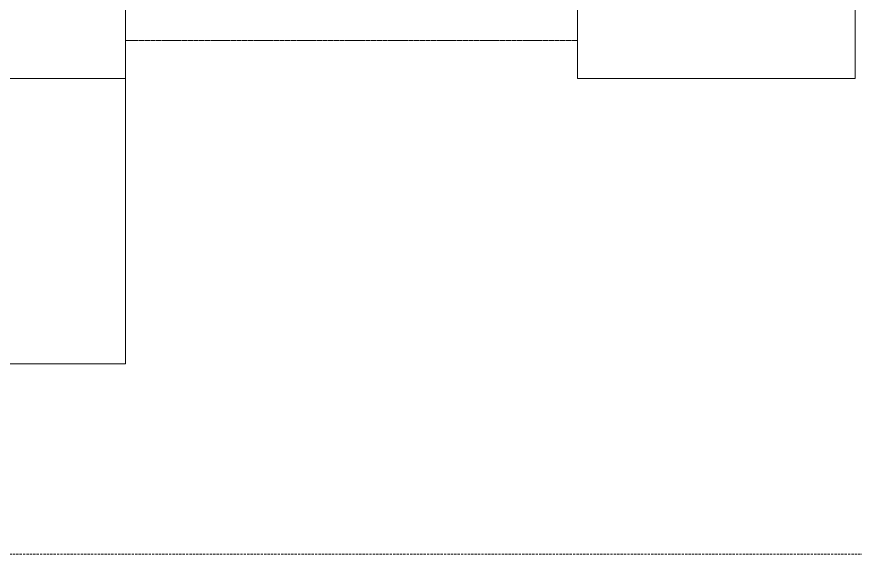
# Model space of a CAD drawing. Extents: x -12260 to 57327, y -29287 to 19916.
# Drawn here: x 34927 to 36692, y -14060 to -12930 of the extents above; entities that cross this region are included whole.
import ezdxf

# ---------------------------------------------------------------- set-up
doc = ezdxf.new("R2010")
doc.units = 0
doc.header["$LTSCALE"] = 0.25
doc.linetypes.add('01-First Floor$0$HIDDEN', pattern=[9.525, 6.35, -3.175])
doc.linetypes.add('DASHDOT', pattern=[25.4, 12.7, -6.35, 0, -6.35])
for name, color, linetype, lineweight in [('01-First Floor$0$Proj', 251, 'Continuous', 5), ('01-First Floor$0$Walls', 251, 'Continuous', 5), ('E-LITE-CLNG-CNDT', 6, 'DASHDOT', 35)]:
    doc.layers.add(name, color=color, linetype=linetype, lineweight=lineweight)

# ---------------------------------------------------------------- blocks, each defined once
blk = doc.blocks.new('01-First Floor')
at = {"layer": '01-First Floor$0$Proj', "linetype": '01-First Floor$0$HIDDEN'}
blk.add_line((35156.2, -12980), (36107.6, -12980), dxfattribs=at)
at = {"layer": '01-First Floor$0$Proj'}
for p, q in [((35156.2, -13660), (35156.2, -13060)), ((19755.8, -13660), (35156.2, -13660))]:
    blk.add_line(p, q, dxfattribs=at)
at = {"layer": '01-First Floor$0$Proj', "linetype": '01-First Floor$0$HIDDEN', "ltscale": 3}
blk.add_lwpolyline([(48606, 9840), (-2814, 9840), (-2814, -14060), (48606, -14060)], dxfattribs=at)
blk.add_lwpolyline([(48606, 9840), (-2814, 9840), (-2814, -14060), (48606, -14060)], dxfattribs=at)
at = {"layer": '01-First Floor$0$Walls'}
for p, q in [((35156.2, -13060), (35156.2, -12830)), ((35156.2, -13060), (35156.2, -12830)), ((36107.6, -13060), (36107.6, -12830)), ((36691.8, -13060), (36691.8, -12830)), ((34099.4, -13060), (35156.2, -13060)), ((34189.8, -13060), (35156.2, -13060)), ((36107.6, -13060), (36691.8, -13060))]:
    blk.add_line(p, q, dxfattribs=at)

msp = doc.modelspace()

# ---------------------------------------------------------------- block references
at = {"layer": 'E-LITE-CLNG-CNDT'}
msp.add_blockref('01-First Floor', (0, 0), dxfattribs=at)

doc.saveas('drawing.dxf')
